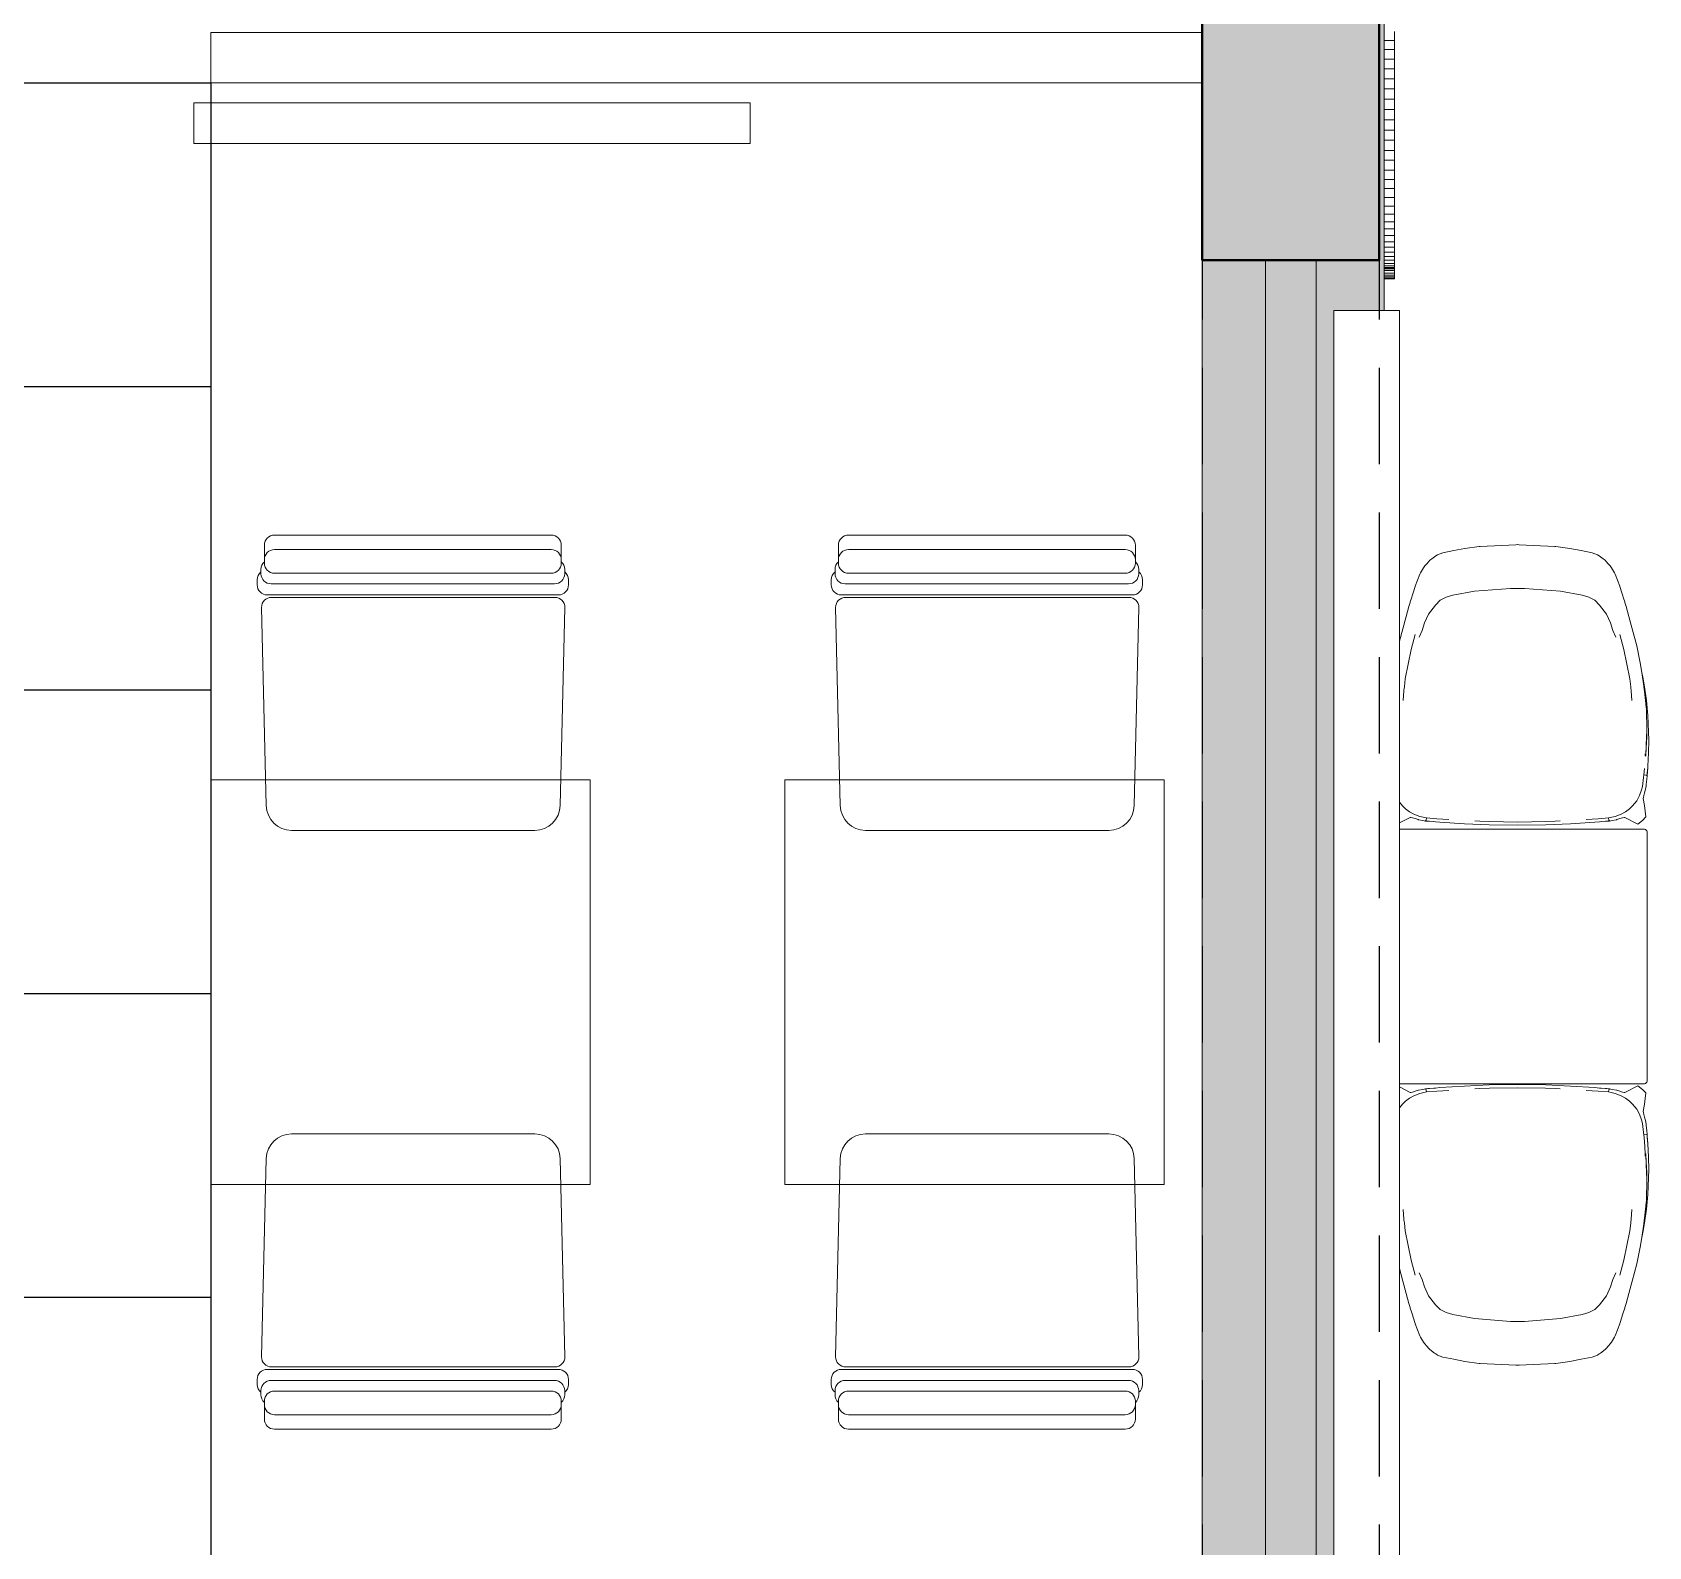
# Model space of a CAD drawing. Header units: millimetres. Extents: x 567392 to 582402, y 4512800 to 4518063.
# Drawn here: x 568558.5 to 568878.1, y 4513572.3 to 4513871.5 of the extents above; entities that cross this region are included whole.
import ezdxf

# ---------------------------------------------------------------- set-up
doc = ezdxf.new("R2010")
doc.units = ezdxf.units.MM
doc.linetypes.add('DASHED2', pattern=[9.525, 6.35, -3.175])
for name, color, linetype, lineweight in [('1A_GOR_04', 163, 'Continuous', 9), ('A-STRC-01', 2, 'Continuous', 40), ('a_8', 8, 'Continuous', 0), ('a_tefris', 1, 'Continuous', 0)]:
    doc.layers.add(name, color=color, linetype=linetype, lineweight=lineweight)
doc.layers.add('a_p1_d', color=1, linetype='DASHED2')
doc.layers.add('seramik', color=251, linetype='Continuous')

# ---------------------------------------------------------------- blocks, each defined once
blk = doc.blocks.new('A$C4A613EE6')
h = blk.add_hatch(color=256)
h.dxf.hatch_style = 1
h.paths.add_polyline_path([(2860, -4210), (12300, -4210), (12300, -3850), (12000, -3850), (12000, -3950), (7000, -3950), (7000, -3850), (6180, -3850), (6180, -4150), (2860, -4150)])
for p, q in [((7662.4, -3350.9), (7628.5, -3360.1)), ((7695.8, -3344), (7662.4, -3350.9)), ((7715.1, -3341), (7695.8, -3344)), ((7742.1, -3336.9), (7715.1, -3341)), ((7724.4, -3339.1), (7715.1, -3341)), ((7743.6, -3335.7), (7724.4, -3339.1)), ((7747.7, -3336.2), (7742.1, -3336.9)), ((7770.4, -3331.9), (7743.6, -3335.7)), ((7758.7, -3334.9), (7747.7, -3336.2)), ((7770.7, -3333.6), (7758.7, -3334.9)), ((7799.9, -3329), (7770.4, -3331.9)), ((7776.7, -3332.9), (7770.7, -3333.6)), ((7784.2, -3332.2), (7776.7, -3332.9)), ((7784.2, -3332.2), (7788, -3331.9)), ((7788, -3331.9), (7829.2, -3330.8)), ((7849.1, -3327.3), (7799.9, -3329)), ((7829.2, -3330.8), (7858.3, -3332.3)), ((7829.2, -3330.8), (7842.8, -3330.8)), ((7864.1, -3332.3), (7842.8, -3330.8)), ((7873.7, -3327.6), (7849.1, -3327.3)), ((7858.3, -3332.3), (7879.5, -3332.6)), ((7879.5, -3332.6), (7864.1, -3332.3)), ((7900.4, -3329), (7873.7, -3327.6)), ((7875.7, -3334.4), (7879.6, -3334.5)), ((7880.6, -3334.5), (7879.5, -3332.6)), ((7879.6, -3334.5), (7879.8, -3334.5)), ((7903.1, -3329.2), (7900.4, -3329)), ((7903.1, -3329.2), (7914.1, -3330.1)), ((7919.1, -3330.6), (7903.1, -3329.2)), ((7917.5, -3337), (7904.9, -3335.8)), ((7914.1, -3330.1), (7919.2, -3330.5)), ((7918.1, -3332.3), (7917.5, -3337)), ((7922.4, -3337.4), (7917.5, -3337)), ((7919.1, -3330.6), (7918.1, -3332.3)), ((7919.2, -3330.5), (7925.7, -3331.2)), ((7940.4, -3339.6), (7922.4, -3337.4)), ((7925.7, -3331.2), (7936.5, -3332.2)), ((7936.5, -3332.2), (7938.8, -3332.4)), ((7938.8, -3332.4), (7945.7, -3333.5)), ((7947.2, -3341.2), (7940.4, -3339.6)), ((7945.7, -3333.5), (7945.7, -3333.6)), ((7945.7, -3333.6), (7952.7, -3335.6)), ((7958.4, -3345.4), (7947.2, -3341.2)), ((7952.7, -3335.6), (7958.1, -3337)), ((7962, -3337.8), (7958.1, -3337)), ((7968.4, -3351), (7958.4, -3345.4)), ((7964, -3338), (7962, -3337.8)), ((7978, -3335.3), (7964, -3338)), ((7978.6, -3359.3), (7968.4, -3351)), ((8000.4, -3332.6), (7978, -3335.3)), ((8007.4, -3339.6), (8000.4, -3332.6)), ((8001.5, -3374.3), (8014.7, -3348.9)), ((8014.7, -3348.9), (8007.4, -3339.6)), ((8024.4, -3337.3), (8024.7, -3335.5)), ((8024.4, -3337.3), (8024.4, -3820)), ((8024.7, -3335.5), (8025.4, -3333.8)), ((8025.4, -3333.8), (8026.5, -3332.3)), ((8026.5, -3332.3), (8028, -3331.2)), ((8028, -3331.2), (8029.8, -3330.4)), ((8029.8, -3330.4), (8031.6, -3330.2)), ((8521, -3330.2), (8031.6, -3330.2)), ((8522.8, -3330.4), (8521, -3330.2)), ((8524.6, -3331.2), (8522.8, -3330.4)), ((8526.1, -3332.3), (8524.6, -3331.2)), ((8527.2, -3333.8), (8526.1, -3332.3)), ((8527.9, -3335.5), (8527.2, -3333.8)), ((8528.2, -3337.3), (8527.9, -3335.5)), ((8528.2, -3820), (8528.2, -3337.3)), ((8539, -3339.6), (8531.7, -3348.9)), ((8531.7, -3348.9), (8544.9, -3374.3)), ((8545.9, -3332.6), (8539, -3339.6)), ((8568.4, -3335.3), (8545.9, -3332.6)), ((8567.8, -3359.3), (8578, -3351)), ((8582.4, -3338), (8568.4, -3335.3)), ((8578, -3351), (8587.9, -3345.4)), ((8584.4, -3337.8), (8582.4, -3338)), ((8588.2, -3337), (8584.4, -3337.8)), ((8587.9, -3345.4), (8599.1, -3341.2)), ((8588.2, -3337), (8593.7, -3335.6)), ((8593.7, -3335.6), (8600.6, -3333.6)), ((8599.1, -3341.2), (8606, -3339.6)), ((8600.6, -3333.6), (8600.7, -3333.5)), ((8600.7, -3333.5), (8607.6, -3332.4)), ((8606, -3339.6), (8623.9, -3337.4)), ((8607.6, -3332.4), (8609.8, -3332.2)), ((8609.8, -3332.2), (8620.7, -3331.2)), ((8620.7, -3331.2), (8627.2, -3330.5)), ((8623.9, -3337.4), (8628.9, -3337)), ((8627.2, -3330.5), (8632.2, -3330.1)), ((8627.3, -3330.6), (8642.4, -3329.3)), ((8628.3, -3332.3), (8627.3, -3330.6)), ((8628.9, -3337), (8628.3, -3332.3)), ((8628.9, -3337), (8641.4, -3335.8)), ((8632.2, -3330.1), (8642.4, -3329.3)), ((8641.4, -3335.8), (8665.8, -3334.5)), ((8642.4, -3329.3), (8643.3, -3329.2)), ((8646, -3329), (8643.3, -3329.2)), ((8672.6, -3327.6), (8646, -3329)), ((8665.8, -3334.5), (8666.9, -3332.6)), ((8666.5, -3334.5), (8666.8, -3334.5)), ((8666.8, -3334.5), (8670.7, -3334.4)), ((8682.3, -3332.3), (8666.9, -3332.6)), ((8666.9, -3332.6), (8688, -3332.3)), ((8697.3, -3327.3), (8672.6, -3327.6)), ((8703.5, -3330.8), (8682.3, -3332.3)), ((8688, -3332.3), (8717.2, -3330.8)), ((8746.5, -3329), (8697.3, -3327.3)), ((8703.5, -3330.8), (8717.2, -3330.8)), ((8717.2, -3330.8), (8758.4, -3331.9)), ((8775.9, -3331.9), (8746.5, -3329)), ((8758.4, -3331.9), (8762.2, -3332.2)), ((8769.7, -3332.9), (8762.2, -3332.2)), ((8775.7, -3333.6), (8769.7, -3332.9)), ((8787.7, -3334.9), (8775.7, -3333.6)), ((8802.8, -3335.7), (8775.9, -3331.9)), ((8798.7, -3336.2), (8787.7, -3334.9)), ((8804.3, -3336.9), (8798.7, -3336.2)), ((8822, -3339.1), (8802.8, -3335.7)), ((8831.3, -3341), (8804.3, -3336.9)), ((8831.3, -3341), (8822, -3339.1)), ((8850.6, -3344), (8831.3, -3341)), ((8883.9, -3350.9), (8850.6, -3344)), ((8917.9, -3360.2), (8883.9, -3350.9)), ((7544.3, -3384.5), (7520.7, -3393.6)), ((7545, -3384.2), (7544.3, -3384.5)), ((7557.4, -3380.5), (7545, -3384.2)), ((7561.9, -3379.2), (7557.4, -3380.5)), ((7567.9, -3377.2), (7561.9, -3379.2)), ((7575.4, -3374.7), (7567.9, -3377.2)), ((7576.6, -3374.3), (7575.4, -3374.7)), ((7584.4, -3372.1), (7576.6, -3374.3)), ((7604.2, -3366.6), (7584.4, -3372.1)), ((7628.5, -3360.1), (7604.2, -3366.6)), ((7669.9, -3376.4), (7640.2, -3384)), ((7669.9, -3376.4), (7727.6, -3364.8)), ((7727.6, -3364.8), (7743.4, -3362.9)), ((7743.4, -3362.9), (7746.8, -3362.5)), ((7746.8, -3362.5), (7749.1, -3362.2)), ((7749.1, -3362.2), (7751, -3362.1)), ((7751, -3362.1), (7770.2, -3360.4)), ((7984.2, -3365.2), (7978.6, -3359.3)), ((7990.1, -3373.3), (7984.2, -3365.2)), ((7994.8, -3381.6), (7990.1, -3373.3)), ((7999.5, -3393.5), (7994.8, -3381.6)), ((8001.5, -3375.9), (8001.5, -3374.3)), ((8002.3, -3379.2), (8001.5, -3375.9)), ((8002.3, -3379.2), (8003.8, -3384.2)), ((8003.8, -3384.2), (8005.8, -3390.1)), ((8540.6, -3390.1), (8542.6, -3384.2)), ((8542.6, -3384.2), (8544.1, -3379.2)), ((8544.8, -3375.9), (8544.1, -3379.2)), ((8544.9, -3374.3), (8544.8, -3375.9)), ((8546.9, -3393.5), (8551.6, -3381.6)), ((8551.6, -3381.6), (8556.3, -3373.3)), ((8556.3, -3373.3), (8562.2, -3365.2)), ((8562.2, -3365.2), (8567.8, -3359.3)), ((8776.1, -3360.4), (8795.4, -3362.1)), ((8795.4, -3362.1), (8797.3, -3362.2)), ((8797.3, -3362.2), (8799.5, -3362.5)), ((8799.5, -3362.5), (8803, -3362.9)), ((8803, -3362.9), (8818.7, -3364.8)), ((8876.5, -3376.4), (8818.7, -3364.8)), ((8906.1, -3384), (8876.5, -3376.4)), ((8942.2, -3366.6), (8917.9, -3360.2)), ((8962, -3372.1), (8942.2, -3366.6)), ((8969.7, -3374.3), (8962, -3372.1)), ((8971, -3374.7), (8969.7, -3374.3)), ((8978.5, -3377.2), (8971, -3374.7)), ((8984.5, -3379.2), (8978.5, -3377.2)), ((8989, -3380.5), (8984.5, -3379.2)), ((9001.4, -3384.2), (8989, -3380.5)), ((9002, -3384.5), (9001.4, -3384.2)), ((9002, -3384.5), (9025.6, -3393.6)), ((7494, -3412.8), (7488.5, -3419.8)), ((7494.9, -3412), (7494, -3412.8)), ((7500.7, -3406.6), (7494.9, -3412)), ((7504.4, -3403.3), (7500.7, -3406.6)), ((7508, -3400.9), (7504.4, -3403.3)), ((7517.9, -3394.7), (7508, -3400.9)), ((7520.7, -3393.6), (7517.9, -3394.7)), ((7581.9, -3424.2), (7599.5, -3410.7)), ((7617, -3403), (7599.5, -3410.7)), ((7617.1, -3403), (7617, -3403)), ((7631.8, -3398.4), (7617.1, -3403)), ((7645.2, -3392.5), (7631.8, -3398.4)), ((8002.5, -3406.9), (7999.5, -3393.5)), ((8002.5, -3406.9), (8006.7, -3406)), ((8002.5, -3407), (8002.5, -3406.9)), ((8004.2, -3427.2), (8002.5, -3407)), ((8005.8, -3390.1), (8005.9, -3390.7)), ((8005.9, -3390.7), (8007.6, -3399.4)), ((8006.7, -3406), (8008.4, -3404.8)), ((8007.6, -3399.4), (8008.6, -3404.6)), ((8009.8, -3421.3), (8008.4, -3404.8)), ((8008.6, -3404.6), (8009, -3409.7)), ((8009, -3409.7), (8009.8, -3421.3)), ((8538, -3404.8), (8536.5, -3421.3)), ((8536.5, -3421.3), (8537.4, -3409.7)), ((8537.4, -3409.7), (8537.7, -3404.6)), ((8537.7, -3404.6), (8538.8, -3399.4)), ((8538, -3404.8), (8539.6, -3406)), ((8538.8, -3399.4), (8540.4, -3390.7)), ((8539.6, -3406), (8543.9, -3406.9)), ((8540.4, -3390.7), (8540.6, -3390.1)), ((8542.2, -3427.2), (8543.9, -3407)), ((8543.9, -3406.9), (8546.9, -3393.5)), ((8543.9, -3407), (8543.9, -3406.9)), ((8914.6, -3398.4), (8901.2, -3392.5)), ((8929.3, -3403), (8914.6, -3398.4)), ((8929.4, -3403), (8929.3, -3403)), ((8946.9, -3410.7), (8929.4, -3403)), ((8946.9, -3410.7), (8964.4, -3424.2)), ((9028.5, -3394.7), (9025.6, -3393.6)), ((9038.3, -3400.9), (9028.5, -3394.7)), ((9042, -3403.3), (9038.3, -3400.9)), ((9045.6, -3406.6), (9042, -3403.3)), ((9051.5, -3412), (9045.6, -3406.6)), ((9052.4, -3412.8), (9051.5, -3412)), ((9057.9, -3419.8), (9052.4, -3412.8)), ((7478.5, -3439.3), (7474.1, -3460.5)), ((7482.6, -3428.7), (7478.5, -3439.3)), ((7484.8, -3425.1), (7482.6, -3428.7)), ((7486.5, -3422.5), (7484.8, -3425.1)), ((7488.5, -3419.8), (7486.5, -3422.5)), ((7566.3, -3445.5), (7562.4, -3459)), ((7566.3, -3445.5), (7572.2, -3433.9)), ((7572.2, -3433.9), (7581.9, -3424.2)), ((8005.6, -3451.1), (8004.2, -3427.2)), ((8010.1, -3424.6), (8009.8, -3421.3)), ((8010.9, -3433.5), (8010.1, -3424.6)), ((8014.1, -3481.7), (8010.9, -3433.5)), ((8535.4, -3433.5), (8532.3, -3481.7)), ((8536.2, -3424.6), (8535.4, -3433.5)), ((8536.5, -3421.3), (8536.2, -3424.6)), ((8540.8, -3451), (8542.2, -3427.2)), ((8964.4, -3424.2), (8974.2, -3433.9)), ((8974.2, -3433.9), (8980.1, -3445.5)), ((8984, -3459), (8980.1, -3445.5)), ((9059.9, -3422.5), (9057.9, -3419.8)), ((9061.6, -3425.1), (9059.9, -3422.5)), ((9063.8, -3428.7), (9061.6, -3425.1)), ((9067.9, -3439.3), (9063.8, -3428.7)), ((9072.2, -3460.5), (9067.9, -3439.3)), ((7469.8, -3482.9), (7466, -3510.8)), ((7474.1, -3460.5), (7469.8, -3482.9)), ((7562.4, -3459), (7554.6, -3501.4)), ((8016.1, -3530.8), (8014.1, -3481.7)), ((8532.3, -3481.7), (8530.2, -3530.8)), ((8991.7, -3501.4), (8984, -3459)), ((9076.6, -3482.9), (9072.2, -3460.5)), ((9080.3, -3510.8), (9076.6, -3482.9)), ((7465.8, -3513.1), (7462.5, -3583.6)), ((7466, -3510.8), (7465.8, -3513.1)), ((7554.6, -3501.5), (7548.8, -3573)), ((7554.6, -3501.5), (7554.6, -3501.4)), ((8009, -3512.2), (8008.5, -3502.2)), ((8009.8, -3531.4), (8009, -3512.2)), ((8536.6, -3531.4), (8537.3, -3512.3)), ((8537.3, -3512.3), (8537.9, -3502.2)), ((8991.7, -3501.4), (8991.8, -3501.5)), ((8997.6, -3573), (8991.8, -3501.5)), ((9080.6, -3513.1), (9080.3, -3510.8)), ((9083.8, -3583.6), (9080.6, -3513.1)), ((8010.5, -3586.7), (8009.8, -3531.4)), ((8016.9, -3586.7), (8016.1, -3530.8)), ((8529.4, -3586.7), (8530.2, -3530.8)), ((8535.8, -3586.7), (8536.6, -3531.4)), ((7548.8, -3573), (7548.8, -3600.3)), ((8997.6, -3600.3), (8997.6, -3573)), ((7462.5, -3583.6), (7462.4, -3586.7)), ((7462.4, -3586.7), (7462.5, -3589.7)), ((7462.5, -3589.7), (7465.8, -3660.2)), ((7548.8, -3600.3), (7554.6, -3671.8)), ((8010.5, -3586.7), (8009.8, -3641.9)), ((8016.9, -3586.7), (8016.1, -3642.5)), ((8529.4, -3586.7), (8530.2, -3642.5)), ((8535.8, -3586.7), (8536.6, -3641.9)), ((8991.8, -3671.8), (8997.6, -3600.3)), ((9080.6, -3660.2), (9083.8, -3589.7)), ((9083.9, -3586.7), (9083.8, -3583.6)), ((9083.8, -3589.7), (9083.9, -3586.7)), ((8009.8, -3641.9), (8009, -3661.1)), ((8014.1, -3691.6), (8016.1, -3642.5)), ((8530.2, -3642.5), (8532.3, -3691.6)), ((8536.6, -3641.9), (8537.3, -3661.1)), ((7465.8, -3660.2), (7466, -3662.5)), ((7466, -3662.5), (7469.8, -3690.5)), ((7554.6, -3671.9), (7554.6, -3671.8)), ((7554.6, -3671.9), (7562.4, -3714.3)), ((8009, -3661.1), (8008.5, -3671.1)), ((8537.3, -3661.1), (8537.9, -3671.2)), ((8984, -3714.3), (8991.7, -3671.9)), ((8991.8, -3671.8), (8991.7, -3671.9)), ((9076.6, -3690.5), (9080.3, -3662.5)), ((9080.3, -3662.5), (9080.6, -3660.2)), ((7469.8, -3690.5), (7474.1, -3712.8)), ((8010.9, -3739.9), (8014.1, -3691.6)), ((8532.3, -3691.6), (8535.4, -3739.9)), ((9072.2, -3712.8), (9076.6, -3690.5)), ((7474.1, -3712.8), (7478.5, -3734.1)), ((7478.5, -3734.1), (7482.6, -3744.6)), ((7562.4, -3714.3), (7566.3, -3727.8)), ((7572.2, -3739.4), (7566.3, -3727.8)), ((8005.6, -3722.3), (8004.2, -3746.2)), ((8540.8, -3722.3), (8542.2, -3746.2)), ((8980.1, -3727.8), (8974.2, -3739.4)), ((8980.1, -3727.8), (8984, -3714.3)), ((9063.8, -3744.6), (9067.9, -3734.1)), ((9067.9, -3734.1), (9072.2, -3712.8)), ((7482.6, -3744.6), (7484.8, -3748.3)), ((7484.8, -3748.3), (7486.5, -3750.8)), ((7486.5, -3750.8), (7488.5, -3753.5)), ((7488.5, -3753.5), (7494, -3760.5)), ((7494, -3760.5), (7494.9, -3761.3)), ((7494.9, -3761.3), (7500.7, -3766.7)), ((7500.7, -3766.7), (7504.4, -3770)), ((7504.4, -3770), (7508, -3772.4)), ((7581.9, -3749.1), (7572.2, -3739.4)), ((7599.5, -3762.6), (7581.9, -3749.1)), ((7599.5, -3762.6), (7617, -3770.4)), ((7617, -3770.4), (7617.1, -3770.4)), ((7617.1, -3770.4), (7631.8, -3774.9)), ((8002.5, -3766.5), (7999.5, -3779.9)), ((8004.2, -3746.2), (8002.5, -3766.3)), ((8002.5, -3766.3), (8002.5, -3766.5)), ((8006.7, -3767.3), (8002.5, -3766.5)), ((8008.4, -3768.5), (8006.7, -3767.3)), ((8008.6, -3768.7), (8007.6, -3773.9)), ((8008.4, -3768.5), (8009.8, -3752)), ((8009, -3763.7), (8008.6, -3768.7)), ((8009.8, -3752), (8009, -3763.7)), ((8009.8, -3752), (8010.1, -3748.7)), ((8010.1, -3748.7), (8010.9, -3739.9)), ((8535.4, -3739.9), (8536.2, -3748.7)), ((8536.2, -3748.7), (8536.5, -3752)), ((8537.4, -3763.7), (8536.5, -3752)), ((8536.5, -3752), (8538, -3768.5)), ((8537.7, -3768.7), (8537.4, -3763.7)), ((8538.8, -3773.9), (8537.7, -3768.7)), ((8539.6, -3767.3), (8538, -3768.5)), ((8543.9, -3766.5), (8539.6, -3767.3)), ((8542.2, -3746.2), (8543.9, -3766.3)), ((8543.9, -3766.3), (8546.9, -3779.9)), ((8914.6, -3774.9), (8929.3, -3770.4)), ((8929.3, -3770.4), (8929.4, -3770.4)), ((8929.4, -3770.4), (8946.9, -3762.6)), ((8964.4, -3749.1), (8946.9, -3762.6)), ((8974.2, -3739.4), (8964.4, -3749.1)), ((9038.3, -3772.4), (9042, -3770)), ((9042, -3770), (9045.6, -3766.7)), ((9045.6, -3766.7), (9051.5, -3761.3)), ((9051.5, -3761.3), (9052.4, -3760.5)), ((9052.4, -3760.5), (9057.9, -3753.5)), ((9057.9, -3753.5), (9059.9, -3750.8)), ((9059.9, -3750.8), (9061.6, -3748.3)), ((9061.6, -3748.3), (9063.8, -3744.6)), ((7508, -3772.4), (7517.9, -3778.6)), ((7517.9, -3778.6), (7520.7, -3779.8)), ((7544.3, -3788.9), (7520.7, -3779.8)), ((7544.3, -3788.9), (7545, -3789.1)), ((7545, -3789.1), (7557.4, -3792.8)), ((7557.4, -3792.8), (7561.9, -3794.1)), ((7561.9, -3794.1), (7567.9, -3796.1)), ((7567.9, -3796.1), (7575.4, -3798.6)), ((7575.4, -3798.6), (7576.6, -3799)), ((7576.6, -3799), (7584.4, -3801.2)), ((7584.4, -3801.2), (7604.2, -3806.8)), ((7631.8, -3774.9), (7645.2, -3780.8)), ((7640.2, -3789.3), (7669.9, -3797)), ((7669.9, -3797), (7727.6, -3808.6)), ((7990.1, -3800.1), (7984.2, -3808.1)), ((7994.8, -3791.8), (7990.1, -3800.1)), ((7999.5, -3779.9), (7994.8, -3791.8)), ((8001.5, -3797.4), (8002.3, -3794.1)), ((8001.5, -3799.1), (8001.5, -3797.4)), ((8012.4, -3820), (8001.5, -3799.1)), ((8003.8, -3789.1), (8002.3, -3794.1)), ((8005.8, -3783.2), (8003.8, -3789.1)), ((8005.9, -3782.6), (8005.8, -3783.2)), ((8007.6, -3773.9), (8005.9, -3782.6)), ((8544.9, -3799.1), (8534, -3820)), ((8540.4, -3782.6), (8538.8, -3773.9)), ((8540.6, -3783.2), (8540.4, -3782.6)), ((8542.6, -3789.1), (8540.6, -3783.2)), ((8544.1, -3794.1), (8542.6, -3789.1)), ((8544.1, -3794.1), (8544.8, -3797.5)), ((8544.8, -3797.5), (8544.9, -3799.1)), ((8546.9, -3779.9), (8551.6, -3791.8)), ((8551.6, -3791.8), (8556.3, -3800.1)), ((8556.3, -3800.1), (8562.2, -3808.1)), ((8876.5, -3797), (8818.7, -3808.6)), ((8876.5, -3797), (8906.1, -3789.3)), ((8901.2, -3780.8), (8914.6, -3774.9)), ((8942.2, -3806.8), (8962, -3801.2)), ((8962, -3801.2), (8969.7, -3799)), ((8969.7, -3799), (8971, -3798.6)), ((8971, -3798.6), (8978.5, -3796.1)), ((8978.5, -3796.1), (8984.5, -3794.1)), ((8984.5, -3794.1), (8989, -3792.8)), ((8989, -3792.8), (9001.4, -3789.1)), ((9001.4, -3789.1), (9002, -3788.9)), ((9002, -3788.9), (9025.6, -3779.8)), ((9025.6, -3779.8), (9028.5, -3778.6)), ((9028.5, -3778.6), (9038.3, -3772.4)), ((6466, -3830), (6448.4, -3830)), ((6466, -3830), (6466, -3850)), ((6484.2, -3830), (6466, -3830)), ((6484.2, -3830), (6484.2, -3850)), ((6503, -3830), (6484.2, -3830)), ((6503, -3830), (6503, -3850)), ((6522.3, -3830), (6503, -3830)), ((6522.3, -3830), (6522.3, -3850)), ((6542, -3830), (6522.3, -3830)), ((6542, -3830), (6542, -3850)), ((6561.9, -3830), (6542, -3830)), ((6561.9, -3830), (6561.9, -3850)), ((6582.1, -3830), (6561.9, -3830)), ((6582.1, -3830), (6582.1, -3850)), ((6602.5, -3830), (6582.1, -3830)), ((6602.5, -3830), (6602.5, -3850)), ((6622.8, -3830), (6602.5, -3830)), ((6643.1, -3830), (6622.8, -3830)), ((6622.8, -3830), (6622.8, -3850)), ((6663.3, -3830), (6643.1, -3830)), ((6643.1, -3830), (6643.1, -3850)), ((6663.3, -3830), (6663.3, -3850)), ((6683.2, -3830), (6663.3, -3830)), ((6683.2, -3830), (6683.2, -3850)), ((6683.2, -3830), (6702.9, -3830)), ((6702.9, -3830), (6702.9, -3850)), ((6702.9, -3830), (6722.1, -3830)), ((6722.1, -3830), (6722.1, -3850)), ((6722.1, -3830), (6740.8, -3830)), ((6740.8, -3830), (6740.8, -3850)), ((6758.9, -3830), (6740.8, -3830)), ((6758.9, -3830), (6758.9, -3850)), ((6758.9, -3830), (6776.5, -3830)), ((6776.5, -3830), (6776.5, -3850)), ((6776.5, -3830), (6793.2, -3830)), ((6793.2, -3830), (6793.2, -3850)), ((6793.2, -3830), (6809.2, -3830)), ((6809.2, -3830), (6809.2, -3850)), ((6809.2, -3830), (6824.3, -3830)), ((6824.3, -3830), (6824.3, -3850)), ((6824.3, -3830), (6838.4, -3830)), ((6838.4, -3830), (6838.4, -3850)), ((6838.4, -3830), (6851.6, -3830)), ((6851.6, -3830), (6851.6, -3850)), ((6851.6, -3830), (6863.7, -3830)), ((6863.7, -3830), (6863.7, -3850)), ((6863.7, -3830), (6874.7, -3830)), ((6874.7, -3830), (6874.7, -3850)), ((6874.7, -3830), (6884.5, -3830)), ((6884.5, -3830), (6884.5, -3850)), ((6884.5, -3830), (6893.1, -3830)), ((6893.1, -3830), (6893.1, -3850)), ((6893.1, -3830), (6900.4, -3830)), ((6900.4, -3830), (6900.4, -3850)), ((6900.4, -3830), (6906.5, -3830)), ((6906.5, -3830), (6906.5, -3850)), ((6906.5, -3830), (6911.3, -3830)), ((6911.3, -3830), (6911.3, -3850)), ((6914.8, -3830), (6911.3, -3830)), ((6914.8, -3830), (6914.8, -3850)), ((6914.8, -3830), (6916.9, -3830)), ((6916.9, -3830), (6916.9, -3850)), ((6916.9, -3830), (6917.1, -3830)), ((6917.1, -3830), (6917.6, -3830)), ((6917.1, -3830), (6917.1, -3850)), ((6917.6, -3830), (6917.6, -3850)), ((6917.6, -3830), (6920.6, -3830)), ((6920.6, -3830), (6920.6, -3850)), ((6920.6, -3830), (6925.8, -3830)), ((6925.8, -3830), (6925.8, -3850)), ((6925.8, -3830), (6930.1, -3830)), ((6930.1, -3830), (6930.1, -3850)), ((6930.1, -3830), (6933.4, -3830)), ((6933.4, -3830), (6933.4, -3850)), ((6933.4, -3830), (6935.7, -3830)), ((6935.7, -3830), (6935.7, -3850)), ((6935.7, -3830), (6936.5, -3830)), ((6936.5, -3830), (6936.5, -3850)), ((6936.5, -3830), (6937, -3830)), ((6937.2, -3830), (6937, -3830)), ((6937, -3830), (6937, -3850)), ((6937.2, -3830), (6937.2, -3850)), ((7000, -3850), (7000, -3820)), ((7000, -3820), (7653.4, -3820)), ((7604.2, -3806.8), (7628.5, -3813.2)), ((7628.5, -3813.2), (7653.4, -3820)), ((7653.4, -3820), (7838.4, -3820)), ((7743.4, -3810.4), (7727.6, -3808.6)), ((7746.8, -3810.8), (7743.4, -3810.4)), ((7749.1, -3811.1), (7746.8, -3810.8)), ((7751, -3811.3), (7749.1, -3811.1)), ((7770.2, -3813), (7751, -3811.3)), ((7838.4, -3820), (7971.2, -3820)), ((7978.6, -3814.1), (7971.2, -3820)), ((7971.2, -3820), (8012.4, -3820)), ((7984.2, -3808.1), (7978.6, -3814.1)), ((8012.4, -3820), (8024.4, -3820)), ((8024.4, -3820), (8528.2, -3820)), ((8528.2, -3820), (8534, -3820)), ((8534, -3820), (8575.1, -3820)), ((8562.2, -3808.1), (8567.8, -3814.1)), ((8567.8, -3814.1), (8575.1, -3820)), ((8575.1, -3820), (8707.9, -3820)), ((8707.9, -3820), (8893, -3820)), ((8795.4, -3811.3), (8776.1, -3813)), ((8797.3, -3811.1), (8795.4, -3811.3)), ((8799.5, -3810.8), (8797.3, -3811.1)), ((8803, -3810.4), (8799.5, -3810.8)), ((8818.7, -3808.6), (8803, -3810.4)), ((8893, -3820), (8917.9, -3813.2)), ((8893, -3820), (9901.5, -3820)), ((8917.9, -3813.2), (8942.2, -3806.8)), ((6466, -3850), (6448.4, -3850)), ((6466, -3850), (6484.2, -3850)), ((6503, -3850), (6484.2, -3850)), ((6522.3, -3850), (6503, -3850)), ((6542, -3850), (6522.3, -3850)), ((6542, -3850), (6561.9, -3850)), ((6561.9, -3850), (6582.1, -3850)), ((6582.1, -3850), (6602.5, -3850)), ((6602.5, -3850), (6622.8, -3850)), ((6622.8, -3850), (6643.1, -3850)), ((6643.1, -3850), (6663.3, -3850)), ((6683.2, -3850), (6663.3, -3850)), ((6702.9, -3850), (6683.2, -3850)), ((6722.1, -3850), (6702.9, -3850)), ((6740.8, -3850), (6722.1, -3850)), ((6740.8, -3850), (6758.9, -3850)), ((6776.5, -3850), (6758.9, -3850)), ((6793.2, -3850), (6776.5, -3850)), ((6809.2, -3850), (6793.2, -3850)), ((6824.3, -3850), (6809.2, -3850)), ((6838.4, -3850), (6824.3, -3850)), ((6851.6, -3850), (6838.4, -3850)), ((6863.7, -3850), (6851.6, -3850)), ((6874.7, -3850), (6863.7, -3850)), ((6884.5, -3850), (6874.7, -3850)), ((6893.1, -3850), (6884.5, -3850)), ((6900.4, -3850), (6893.1, -3850)), ((6900.4, -3850), (6906.5, -3850)), ((6911.3, -3850), (6906.5, -3850)), ((6914.8, -3850), (6911.3, -3850)), ((6916.9, -3850), (6914.8, -3850)), ((6916.9, -3850), (6917.1, -3850)), ((6917.1, -3850), (6917.6, -3850)), ((6917.6, -3850), (6920.6, -3850)), ((6925.8, -3850), (6920.6, -3850)), ((6930.1, -3850), (6925.8, -3850)), ((6933.4, -3850), (6930.1, -3850)), ((6935.7, -3850), (6933.4, -3850)), ((6935.7, -3850), (6936.5, -3850)), ((6936.5, -3850), (6937, -3850)), ((6937, -3850), (6937.2, -3850)), ((7000, -3850), (6937.2, -3850)), ((7000, -3850), (7000, -3950)), ((7000, -3950), (12000, -3950)), ((12300, -4210), (2300, -4210))]:
    blk.add_line(p, q)
blk.add_lwpolyline([(2860, -4210), (12300, -4210), (12300, -3850), (12000, -3850), (12000, -3950), (7000, -3950), (7000, -3850), (6180, -3850), (6180, -4150), (2860, -4150)], close=True)
blk = doc.blocks.new('A$C1CF9497D')
for p, q in [((54.87, 116.68), (-54.56, 116.68)), ((-58.56, 106.97), (-58.56, 112.68)), ((54.87, 110.97), (-54.56, 110.97)), ((58.87, 106.97), (58.87, 112.68)), ((-59.9, 101.42), (-59.9, 103.11)), ((-58.56, 105.6), (-58.56, 106.97)), ((58.87, 105.6), (58.87, 106.97)), ((60.21, 101.42), (60.21, 103.11)), ((-61.39, 97.04), (-61.39, 99)), ((56.21, 97.42), (-55.9, 97.42)), ((54.87, 101.6), (-54.56, 101.6)), ((61.7, 97.04), (61.7, 99)), ((57.7, 93.04), (-57.39, 93.04)), ((55.98, 92.08), (-55.98, 92.08)), ((-58.12, 9.76), (-59.98, 88.08)), ((58.12, 9.76), (59.98, 88.08)), ((48.12, 0), (-48.12, 0))]:
    blk.add_line(p, q)
for centre, radius, start, end in [((-54.56, 112.68), 4, 90, 180), ((54.87, 112.68), 4, 0, 90), ((-54.56, 106.97), 4, 90, 180), ((54.87, 106.97), 4, 0, 90), ((-55.9, 103.11), 4, 131.67079, 180), ((-54.56, 105.6), 4, 180, 270), ((54.87, 105.6), 4, 270, 0), ((56.21, 103.11), 4, 0, 48.32921), ((-57.39, 99), 4, 128.87369, 180), ((-57.39, 97.04), 4, 180, 270), ((-55.9, 101.42), 4, 180, 270), ((56.21, 101.42), 4, 270, 0), ((57.7, 97.04), 4, 270, 0), ((57.7, 99), 4, 0, 51.12631), ((-55.98, 88.08), 4, 90, 180), ((55.98, 88.08), 4, 0, 90), ((-48.12, 10), 10, 181.36268, 270), ((48.12, 10), 10, 270, 358.63732)]:
    blk.add_arc(centre, radius, start, end)
blk = doc.blocks.new('KOLONS')
at = {"layer": 'A-STRC-01'}
h = blk.add_hatch(color=256, dxfattribs=at)
h.dxf.hatch_style = 1
h.paths.add_polyline_path([(-1688, 620), (-1653, 620), (-1653, 540), (-1688, 540)])
at = {"layer": 'A-STRC-01', "color": 3}
blk.add_lwpolyline([(-1688, 620), (-1653, 620), (-1653, 540), (-1688, 540)], close=True, dxfattribs=at)

msp = doc.modelspace()

# ---------------------------------------------------------------- hatches: boundary and pattern name
at = {"layer": 'seramik'}
h = msp.add_hatch(dxfattribs=at)
h.set_pattern_fill('_USER', color=256, scale=60, double=1, pattern_type=0)
h.set_pattern_definition([(0, (568413.8, 4513861.52), (0, 60), []), (90, (568413.8, 4513861.52), (-60, 4e-15), [])])
h.paths.add_polyline_path([(568413.802, 4513861.52), (568593.802, 4513861.52), (568593.802, 4512983.716), (568413.802, 4512983.716)])

# ---------------------------------------------------------------- linework, layer by layer
at = {"layer": '1A_GOR_04'}
for points in [[(568593.802, 4513871.52), (568789.802, 4513871.52)], [(568593.802, 4513861.52), (568593.802, 4513871.52)], [(568593.802, 4513861.52), (568789.802, 4513861.52)], [(568802.302, 4513366.52), (568802.302, 4513826.52)], [(568812.302, 4513366.52), (568812.302, 4513826.52)]]:
    msp.add_lwpolyline(points, dxfattribs=at)
msp.add_lwpolyline([(568590.406, 4513849.582), (568590.406, 4513857.582), (568700.406, 4513857.582), (568700.406, 4513849.582)], close=True, dxfattribs=at)
at = {"layer": 'a_p1_d', "ltscale": 3}
for points in [[(568789.802, 4515062.52), (568789.802, 4513366.52)], [(568824.802, 4515062.52), (568824.802, 4513366.52)]]:
    msp.add_lwpolyline(points, dxfattribs=at)
at = {"layer": 'a_tefris'}
for points in [[(568593.802, 4513723.824), (568668.802, 4513723.824), (568668.802, 4513643.824), (568593.802, 4513643.824), (568593.802, 4513723.824)], [(568707.302, 4513723.824), (568782.302, 4513723.824), (568782.302, 4513643.824), (568707.302, 4513643.824), (568707.302, 4513723.824)]]:
    msp.add_lwpolyline(points, dxfattribs=at)
at = {"layer": 'seramik'}
msp.add_lwpolyline([(568413.802, 4513861.52), (568593.802, 4513861.52), (568593.802, 4512983.716), (568413.802, 4512983.716)], close=True, dxfattribs=at)

# ---------------------------------------------------------------- block references
at = {"layer": 'A-STRC-01'}
msp.add_blockref('KOLONS', (570477.802, 4513286.52), dxfattribs=at)
at = {"layer": 'a_8', "xscale": 0.09999999999999998, "yscale": 0.09999999999999998, "zscale": 0.09999999999999998, "rotation": 270}
msp.add_blockref('A$C4A613EE6', (569210.802, 4514516.52), dxfattribs=at)
at = {"layer": 'a_tefris'}
for p, xscale, yscale, zscale, rotation in [((568633.802, 4513713.824), -0.4999999999999998, 0.4999999999999998, 0.4999999999999998, 359.99999999952), ((568747.302, 4513713.824), -0.4999999999999998, 0.4999999999999998, 0.4999999999999998, 359.99999999952), ((568633.802, 4513653.824), 0.4999999999999997, 0.4999999999999997, 0.4999999999999997, 179.9999999999901), ((568747.302, 4513653.824), 0.4999999999999997, 0.4999999999999997, 0.4999999999999997, 179.9999999999901)]:
    msp.add_blockref('A$C1CF9497D', p, dxfattribs=dict(at, xscale=xscale, yscale=yscale, zscale=zscale, rotation=rotation))

doc.saveas('drawing.dxf')
